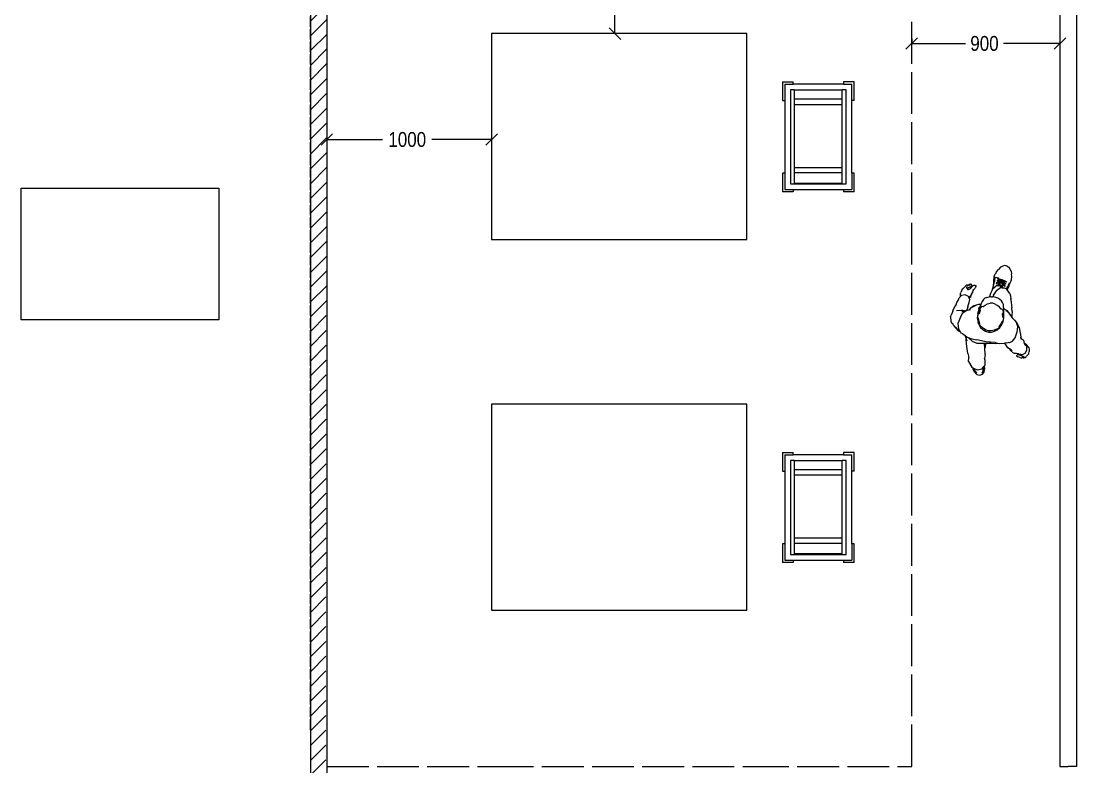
# Model space of a CAD drawing. Header units: millimetres. Extents: x -9564 to 100419, y -25359 to 24346.
# Drawn here: x 37286 to 43754, y -16585 to -12058 of the extents above; entities that cross this region are included whole.
import ezdxf

# ---------------------------------------------------------------- set-up
doc = ezdxf.new("R2010")
doc.units = ezdxf.units.MM
doc.header["$LTSCALE"] = 100
doc.linetypes.add('DASHED2', pattern=[0.762, 0.635, -0.127])
doc.linetypes.add('DASHEDX2', pattern=[3.048, 2.54, -0.508])
for name, color, linetype in [('Area proceso', 90, 'DASHEDX2'), ('Cotas secundarias', 81, 'Continuous'), ('Maquinas', 200, 'Continuous'), ('Mesas-estantes', 230, 'Continuous'), ('MUROS', 7, 'Continuous'), ('Personal', 20, 'Continuous'), ('Transporte semielaborado', 30, 'Continuous')]:
    doc.layers.add(name, color=color, linetype=linetype)
doc.styles.add('OpenSansCondensed-Light', font='OpenSansCondensed-Light.ttf')
doc.dimstyles.new('Cotas Mateo', dxfattribs={"dimtxt": 90, "dimasz": 70, "dimexe": 0.375, "dimexo": 0.125, "dimgap": 0.1, "dimtad": 1, "dimzin": 12, "dimdsep": 46, "dimtxsty": 'OpenSansCondensed-Light', "dimblk": 'OBLIQUE', "dimcen": 2.5, "dimazin": 3, "dimtfac": 0.5, "dimtmove": 2, "dimatfit": 3, "dimarcsym": 0})

# ---------------------------------------------------------------- blocks, each defined once
blk = doc.blocks.new('Bakery Trolley pl')
at = {"layer": 'Transporte semielaborado'}
for p, q in [((0.1804, 0.6253), (0.2371, 0.6253)), ((0.1804, 0.6253), (0.1804, 0.526)), ((0.2371, 0.6127), (0.2371, 0.6253)), ((0.5048, 0.6127), (0.5048, 0.6253)), ((0.5048, 0.6253), (0.5615, 0.6253)), ((0.5615, 0.526), (0.5615, 0.6253)), ((0.2371, 0.6127), (0.1929, 0.6127)), ((0.1929, 0.526), (0.1929, 0.6127)), ((0.2229, 0.5827), (0.2229, 0.0827)), ((0.2429, 0.5827), (0.2229, 0.5827)), ((0.5048, 0.6127), (0.2371, 0.6127)), ((0.2429, 0.5827), (0.2429, 0.5798)), ((0.4989, 0.5827), (0.2429, 0.5827)), ((0.2429, 0.5798), (0.4989, 0.5798)), ((0.2429, 0.5798), (0.2429, 0.5245)), ((0.5189, 0.5827), (0.4989, 0.5827)), ((0.4989, 0.5798), (0.4989, 0.5827)), ((0.4989, 0.5245), (0.4989, 0.5798)), ((0.5489, 0.6127), (0.5048, 0.6127)), ((0.5189, 0.0827), (0.5189, 0.5827)), ((0.5489, 0.526), (0.5489, 0.6127)), ((0.1804, 0.526), (0.1929, 0.526)), ((0.1929, 0.526), (0.1929, 0.1394)), ((0.2429, 0.5245), (0.4989, 0.5245)), ((0.2429, 0.5245), (0.2429, 0.4967)), ((0.4989, 0.4967), (0.4989, 0.5245)), ((0.5489, 0.526), (0.5615, 0.526)), ((0.5489, 0.1394), (0.5489, 0.526)), ((0.2429, 0.4967), (0.4989, 0.4967)), ((0.2429, 0.4967), (0.2429, 0.1615)), ((0.4989, 0.1615), (0.4989, 0.4967)), ((0.1804, 0.1394), (0.1929, 0.1394)), ((0.1804, 0.1394), (0.1804, 0.0402)), ((0.1929, 0.1394), (0.1929, 0.0527)), ((0.2429, 0.1615), (0.4989, 0.1615)), ((0.2429, 0.1615), (0.2429, 0.1325)), ((0.2429, 0.1325), (0.4989, 0.1325)), ((0.2429, 0.1325), (0.2429, 0.0827)), ((0.4989, 0.1325), (0.4989, 0.1615)), ((0.4989, 0.0827), (0.4989, 0.1325)), ((0.5615, 0.1394), (0.5489, 0.1394)), ((0.5489, 0.0527), (0.5489, 0.1394)), ((0.5615, 0.0402), (0.5615, 0.1394)), ((0.2229, 0.0827), (0.2429, 0.0827)), ((0.4989, 0.0827), (0.2429, 0.0827)), ((0.4989, 0.0827), (0.5189, 0.0827)), ((0.1804, 0.0402), (0.2371, 0.0402)), ((0.2371, 0.0527), (0.1929, 0.0527)), ((0.2371, 0.0402), (0.2371, 0.0527)), ((0.2371, 0.0527), (0.5048, 0.0527)), ((0.5048, 0.0527), (0.5048, 0.0402)), ((0.5489, 0.0527), (0.5048, 0.0527)), ((0.5615, 0.0402), (0.5048, 0.0402))]:
    blk.add_line(p, q, dxfattribs=at)
blk = doc.blocks.new('_OBLIQUE')
at = {"color": 0, "linetype": 'ByBlock'}
blk.add_line((-0.5, -0.5), (0.5, 0.5), dxfattribs=at)
blk = doc.blocks.new('*D36')
at = {"layer": 'Cotas secundarias', "color": 0, "lineweight": -2, "transparency": 16777216}
for p, q in [((39141.3, -12758.2), (39141.3, -12776.6)), ((39141.3, -12776.2), (39479, -12776.2)), ((40141.3, -12776.2), (39779.2, -12776.2)), ((40141.3, -12758.2), (40141.3, -12776.6))]:
    blk.add_line(p, q, dxfattribs=at)
at = {"layer": 'Defpoints', "color": 0, "transparency": 16777216}
for p in [(39141.3, -12758), (39141.3, -12776.2), (40141.3, -12758)]:
    blk.add_point(p, dxfattribs=at)
at = {"layer": 'Cotas secundarias', "color": 0, "lineweight": -2, "transparency": 16777216, "xscale": 70, "yscale": 70, "zscale": 70, "rotation": 180}
blk.add_blockref('_OBLIQUE', (39141.3, -12776.2), dxfattribs=at)
at = {"layer": 'Cotas secundarias', "color": 0, "lineweight": -2, "transparency": 16777216, "xscale": 70, "yscale": 70, "zscale": 70}
blk.add_blockref('_OBLIQUE', (40141.3, -12776.2), dxfattribs=at)
at = {"layer": 'Cotas secundarias', "color": 0, "transparency": 16777216, "insert": (39629.1, -12776.2), "char_height": 90, "attachment_point": 5, "style": 'OpenSansCondensed-Light'}
blk.add_mtext('1000', dxfattribs=at)
blk = doc.blocks.new('*D39')
at = {"layer": 'Cotas secundarias', "color": 0, "lineweight": -2, "transparency": 16777216}
for p, q in [((40916.2, -11133), (40889.6, -11133)), ((40890, -11133), (40890, -11530.1)), ((40890, -12133), (40890, -11830.3)), ((40916.2, -12133), (40889.6, -12133))]:
    blk.add_line(p, q, dxfattribs=at)
at = {"layer": 'Defpoints', "color": 0, "transparency": 16777216}
for p in [(40890, -11133), (40916.3, -11133), (40916.3, -12133)]:
    blk.add_point(p, dxfattribs=at)
at = {"layer": 'Cotas secundarias', "color": 0, "lineweight": -2, "transparency": 16777216, "xscale": 70, "yscale": 70, "zscale": 70}
for p, rotation in [((40890, -11133), 90), ((40890, -12133), 270)]:
    blk.add_blockref('_OBLIQUE', p, dxfattribs=dict(at, rotation=rotation))
at = {"layer": 'Cotas secundarias', "color": 0, "transparency": 16777216, "insert": (40890, -11680.2), "char_height": 90, "attachment_point": 5, "rotation": 90, "style": 'OpenSansCondensed-Light'}
blk.add_mtext('1000', dxfattribs=at)
blk = doc.blocks.new('*D40')
at = {"layer": 'Cotas secundarias', "color": 0, "lineweight": -2, "transparency": 16777216}
for p, q in [((42691.3, -12162.3), (42691.3, -12193.2)), ((42691.3, -12192.9), (43017.2, -12192.9)), ((43591.3, -12192.9), (43248.8, -12192.9)), ((43591.3, -12162.3), (43591.3, -12193.2))]:
    blk.add_line(p, q, dxfattribs=at)
at = {"layer": 'Defpoints', "color": 0, "transparency": 16777216}
for p in [(42691.3, -12162.2), (43591.3, -12162.2), (43591.3, -12192.9)]:
    blk.add_point(p, dxfattribs=at)
at = {"layer": 'Cotas secundarias', "color": 0, "lineweight": -2, "transparency": 16777216, "xscale": 70, "yscale": 70, "zscale": 70, "rotation": 180}
blk.add_blockref('_OBLIQUE', (42691.3, -12192.9), dxfattribs=at)
at = {"layer": 'Cotas secundarias', "color": 0, "lineweight": -2, "transparency": 16777216, "xscale": 70, "yscale": 70, "zscale": 70}
blk.add_blockref('_OBLIQUE', (43591.3, -12192.9), dxfattribs=at)
at = {"layer": 'Cotas secundarias', "color": 0, "transparency": 16777216, "insert": (43133, -12192.9), "char_height": 90, "attachment_point": 5, "style": 'OpenSansCondensed-Light'}
blk.add_mtext('900', dxfattribs=at)

msp = doc.modelspace()

# ---------------------------------------------------------------- hatches: boundary and pattern name
at = {"layer": 'Maquinas', "linetype": 'DASHED2', "true_color": 0xffffff}
h = msp.add_hatch(dxfattribs=at)
h.set_pattern_fill('ANSI31', scale=20)
h.paths.add_polyline_path([(39141.278, -17532.536), (39134.174, -17532.536), (39134.174, -16952.536), (39141.278, -11133.035), (42691.278, -11133.035), (42691.278, -11083.035), (42691.278, -11033.035), (39041.278, -11033.035), (39041.278, -20626.833), (39036.726, -22006.953), (43953.695, -22006.953), (43953.695, -21906.953), (39141.278, -21906.953)])

# ---------------------------------------------------------------- linework, layer by layer
for p, q in [((43691.278, -8333.035), (43691.278, -16583.035)), ((43591.278, -10534.09), (43591.278, -16104.857)), ((39041.278, -11033.035), (39041.278, -20626.833)), ((39141.278, -11133.035), (39141.278, -21906.953)), ((43591.278, -16104.857), (43591.278, -16583.035)), ((43591.278, -16583.035), (43641.278, -16583.035)), ((43691.278, -16583.035), (43641.278, -16583.035))]:
    msp.add_line(p, q)
msp.add_lwpolyline([(39041.278, -11483.014), (39041.278, -15138.881)])
at = {"layer": 'Area proceso', "color": 3}
for p, q in [((42691.278, -16583.035), (42691.278, -11133.035)), ((39141.278, -16583.035), (40141.278, -16583.035)), ((40141.278, -16583.035), (41691.278, -16583.035)), ((41691.278, -16583.035), (42691.278, -16583.035))]:
    msp.add_line(p, q, dxfattribs=at)
at = {"layer": 'Maquinas'}
for p, q in [((41691.278, -12133.035), (40141.278, -12133.035)), ((40141.278, -12133.035), (40141.278, -13383.035)), ((41691.278, -13383.035), (41691.278, -12133.035)), ((40141.278, -13383.035), (41691.278, -13383.035)), ((41691.278, -14383.035), (40141.278, -14383.035)), ((40141.278, -14383.035), (40141.278, -15633.035)), ((41691.278, -15633.035), (41691.278, -14383.035)), ((40141.278, -15633.035), (41691.278, -15633.035))]:
    msp.add_line(p, q, dxfattribs=at)
at = {"layer": 'Mesas-estantes'}
for p, q in [((37286.443, -13870.513), (37286.443, -13070.513)), ((37286.443, -13070.513), (38486.443, -13070.513)), ((38486.443, -13070.513), (38486.443, -13870.513)), ((38486.443, -13870.513), (37286.443, -13870.513))]:
    msp.add_line(p, q, dxfattribs=at)
at = {"layer": 'MUROS', "linetype": 'DASHED2'}
msp.add_line((39041.278, -16359.976), (39041.278, -11133.035), dxfattribs=at)
at = {"layer": 'Personal'}
for p, q in [((43206.926, -13578.611), (43197.217, -13592.879)), ((43206.926, -13578.611), (43217.847, -13564.791)), ((43229.714, -13551.057), (43217.847, -13564.791)), ((43244.066, -13544.503), (43229.714, -13551.057)), ((43254.999, -13541.74), (43244.066, -13544.503)), ((43264.106, -13542.77), (43254.999, -13541.74)), ((43272.524, -13546.68), (43264.106, -13542.77)), ((43285.283, -13557.512), (43272.524, -13546.68)), ((43294.834, -13575.841), (43285.283, -13557.512)), ((43294.834, -13575.841), (43297.769, -13592.217)), ((43186.918, -13657.625), (43189.705, -13645.267)), ((43189.705, -13645.267), (43190.424, -13635.05)), ((43189.705, -13645.267), (43190.756, -13640.609)), ((43190.097, -13649.278), (43195.872, -13634.359)), ((43190.424, -13635.05), (43190.907, -13610.529)), ((43191.487, -13635.051), (43190.756, -13640.609)), ((43190.756, -13640.609), (43191.931, -13635.398)), ((43190.907, -13610.529), (43195.956, -13595.358)), ((43195.872, -13634.359), (43198.727, -13614.841)), ((43195.956, -13595.358), (43197.217, -13592.879)), ((43198.727, -13614.841), (43203.609, -13611.539)), ((43203.609, -13611.539), (43214.15, -13615.37)), ((43207.887, -13644.539), (43204.71, -13646.534)), ((43216.673, -13643.306), (43207.887, -13644.539)), ((43211.572, -13632.822), (43208.788, -13633.167)), ((43210.364, -13620.582), (43210.277, -13620.806)), ((43212.637, -13621.326), (43210.364, -13620.582)), ((43217.702, -13632.976), (43211.572, -13632.822)), ((43219.354, -13623.043), (43212.637, -13621.326)), ((43213.02, -13635.382), (43212.868, -13635.4)), ((43215.457, -13635.424), (43213.02, -13635.382)), ((43220.482, -13619.016), (43214.15, -13615.37)), ((43217.399, -13635.438), (43216.673, -13643.306)), ((43221.129, -13642.68), (43216.673, -13643.306)), ((43224.74, -13635.586), (43217.575, -13635.461)), ((43218.841, -13625.788), (43217.702, -13632.976)), ((43224.143, -13633.138), (43217.702, -13632.976)), ((43220.482, -13619.016), (43219.354, -13623.043)), ((43223.484, -13624.099), (43219.354, -13623.043)), ((43223.261, -13627.173), (43219.586, -13626.151)), ((43226.312, -13639.81), (43220.745, -13637.752)), ((43221.129, -13642.68), (43225.997, -13642.697)), ((43222.817, -13629.334), (43221.206, -13628.608)), ((43232.608, -13633.191), (43222.817, -13629.334)), ((43240.426, -13631.499), (43223.261, -13627.173)), ((43241.078, -13628.688), (43223.484, -13624.099)), ((43228.721, -13633.575), (43224.143, -13633.138)), ((43236.037, -13636.503), (43224.74, -13635.586)), ((43225.997, -13642.697), (43225.242, -13642.386)), ((43225.997, -13642.697), (43226.038, -13642.72)), ((43226.038, -13642.72), (43232.049, -13642.768)), ((43232.049, -13642.768), (43226.312, -13639.81)), ((43235.189, -13634.193), (43228.721, -13633.575)), ((43232.049, -13642.768), (43233.431, -13642.779)), ((43235.189, -13634.193), (43232.608, -13633.191)), ((43245.37, -13646.303), (43233.431, -13642.779)), ((43236.735, -13634.341), (43235.189, -13634.193)), ((43236.849, -13636.569), (43236.037, -13636.503)), ((43236.735, -13634.341), (43249.283, -13637.109)), ((43239.85, -13637.254), (43236.849, -13636.569)), ((43256.972, -13638.302), (43240.426, -13631.499)), ((43258.412, -13635.907), (43241.078, -13628.688)), ((43242.086, -13639.12), (43242.155, -13639.147)), ((43251.393, -13645.657), (43242.155, -13639.147)), ((43244.757, -13638.374), (43244.079, -13637.925)), ((43248.213, -13639.163), (43244.757, -13638.374)), ((43253.217, -13643.978), (43244.757, -13638.374)), ((43248.213, -13639.163), (43251.117, -13640.102)), ((43249.283, -13637.109), (43257.229, -13639.291)), ((43262.404, -13651.567), (43253.217, -13643.978)), ((43261.948, -13641.082), (43256.972, -13638.302)), ((43267.7, -13641.026), (43258.412, -13635.907)), ((43269.054, -13641.968), (43267.7, -13641.026)), ((43285.1, -13645.448), (43275.324, -13664.739)), ((43289.661, -13646.872), (43294.766, -13633.214)), ((43294.766, -13633.214), (43297.052, -13627.415)), ((43294.766, -13633.214), (43295.829, -13630.37)), ((43297.052, -13627.415), (43298.82, -13608.435)), ((43298.82, -13608.435), (43297.769, -13592.217)), ((42988.129, -13710.283), (42988.242, -13710.013)), ((42988.208, -13710.192), (42988.242, -13710.013)), ((42988.242, -13710.013), (42989.286, -13704.559)), ((42994.666, -13690.902), (42989.286, -13704.559)), ((42994.666, -13690.902), (43001.331, -13683.039)), ((43001.331, -13683.039), (43010.822, -13673.022)), ((43013.292, -13671.178), (43010.822, -13673.022)), ((43018.301, -13665.819), (43013.292, -13671.178)), ((43020.716, -13663.314), (43018.301, -13665.819)), ((43020.716, -13663.314), (43024.909, -13660.554)), ((43029.58, -13660.492), (43024.909, -13660.554)), ((43027.317, -13671.021), (43026.157, -13672.496)), ((43026.641, -13679.051), (43026.157, -13672.496)), ((43031.545, -13685.521), (43026.641, -13679.051)), ((43027.026, -13683.911), (43031.545, -13685.521)), ((43027.317, -13671.021), (43030.405, -13665.59)), ((43029.58, -13660.492), (43033.539, -13659.687)), ((43032.018, -13663.006), (43030.405, -13665.59)), ((43031.374, -13682.34), (43030.652, -13677.596)), ((43031.374, -13682.34), (43034.189, -13677.48)), ((43031.768, -13684.931), (43031.374, -13682.34)), ((43031.545, -13685.521), (43032.552, -13685.879)), ((43032.552, -13685.879), (43031.768, -13684.931)), ((43034.757, -13662.221), (43032.018, -13663.006)), ((43032.552, -13685.879), (43034.007, -13686.398)), ((43037.446, -13657.753), (43033.539, -13659.687)), ((43035.503, -13685.117), (43034.007, -13686.398)), ((43034.007, -13686.398), (43036.112, -13687.148)), ((43034.339, -13677.114), (43034.189, -13677.48)), ((43034.963, -13675.594), (43034.339, -13677.114)), ((43037.303, -13675.999), (43034.339, -13677.114)), ((43039.008, -13660.911), (43034.757, -13662.221)), ((43036.042, -13687.175), (43036.112, -13687.148)), ((43036.112, -13687.148), (43041.594, -13684.994)), ((43037.303, -13675.999), (43039.873, -13674.243)), ((43040.82, -13657.063), (43037.446, -13657.753)), ((43042.93, -13659.448), (43039.008, -13660.911)), ((43039.873, -13674.243), (43042.096, -13672.723)), ((43040.845, -13674.113), (43039.873, -13674.243)), ((43043.895, -13656.461), (43040.82, -13657.063)), ((43045.629, -13673.032), (43040.845, -13674.113)), ((43045.701, -13682.696), (43041.594, -13684.994)), ((43042.555, -13672.241), (43042.096, -13672.723)), ((43044.688, -13669.997), (43042.555, -13672.241)), ((43044.346, -13671.858), (43042.555, -13672.241)), ((43045.313, -13658.73), (43042.93, -13659.448)), ((43046.728, -13655.607), (43043.895, -13656.461)), ((43047.361, -13670.713), (43044.346, -13671.858)), ((43048.042, -13658.436), (43045.313, -13658.73)), ((43048.682, -13672.359), (43045.629, -13673.032)), ((43050.643, -13678.589), (43045.701, -13682.696)), ((43047.473, -13655.016), (43046.728, -13655.607)), ((43047.684, -13655.319), (43046.728, -13655.607)), ((43049.455, -13669.917), (43047.361, -13670.713)), ((43047.514, -13670.739), (43047.361, -13670.713)), ((43047.473, -13655.016), (43049.965, -13654.631)), ((43047.514, -13670.739), (43050.172, -13672.62)), ((43051.975, -13657.425), (43048.042, -13658.436)), ((43050.172, -13672.62), (43048.682, -13672.359)), ((43053.425, -13667.373), (43049.455, -13669.917)), ((43051.827, -13654.83), (43049.965, -13654.631)), ((43050.172, -13672.62), (43051.816, -13675.629)), ((43050.643, -13678.589), (43051.35, -13677.522)), ((43051.35, -13677.522), (43053.528, -13674.233)), ((43051.816, -13675.629), (43051.35, -13677.522)), ((43054.532, -13656.937), (43051.827, -13654.83)), ((43054.532, -13656.937), (43051.975, -13657.425)), ((43053.425, -13667.373), (43055.376, -13665.626)), ((43053.528, -13674.233), (43054.916, -13672.001)), ((43055.27, -13657.804), (43054.532, -13656.937)), ((43056.454, -13669.981), (43054.916, -13672.001)), ((43055.27, -13657.804), (43056.563, -13660.834)), ((43055.376, -13665.626), (43055.801, -13663.454)), ((43056.563, -13660.834), (43055.801, -13663.454)), ((43055.801, -13663.454), (43056.217, -13661.33)), ((43059.357, -13666.729), (43056.454, -13669.981)), ((43057.794, -13710.204), (43058.538, -13707.296)), ((43058.538, -13707.296), (43059.905, -13701.961)), ((43059.4, -13706.805), (43058.538, -13707.296)), ((43059.357, -13666.729), (43062.792, -13663.992)), ((43060.955, -13704.157), (43059.4, -13706.805)), ((43059.905, -13701.961), (43060.776, -13700.351)), ((43059.905, -13701.961), (43059.955, -13701.771)), ((43060.772, -13700.312), (43060.873, -13700.173)), ((43060.772, -13700.312), (43060.776, -13700.351)), ((43060.776, -13700.351), (43060.854, -13701.047)), ((43060.867, -13700.142), (43061.542, -13698.937)), ((43060.867, -13700.142), (43060.873, -13700.173)), ((43060.873, -13700.173), (43061.036, -13701.046)), ((43061.036, -13701.046), (43060.955, -13704.157)), ((43061.542, -13698.937), (43063.525, -13694.56)), ((43062.792, -13663.992), (43067.035, -13661.578)), ((43064.086, -13691.558), (43063.525, -13694.56)), ((43064.086, -13691.558), (43065.365, -13689.493)), ((43064.256, -13690.653), (43064.086, -13691.558)), ((43065.365, -13689.493), (43069.031, -13685.939)), ((43067.035, -13661.578), (43070.82, -13660.196)), ((43069.031, -13685.939), (43070.76, -13684.312)), ((43075.106, -13680.286), (43070.76, -13684.312)), ((43070.82, -13660.196), (43075.039, -13659.876)), ((43075.039, -13659.876), (43079.701, -13662.705)), ((43075.106, -13680.286), (43077.067, -13676.935)), ((43078.28, -13674.571), (43077.067, -13676.935)), ((43079.806, -13671.494), (43078.28, -13674.571)), ((43080.04, -13665.05), (43079.55, -13663.003)), ((43079.701, -13662.705), (43080.04, -13665.05)), ((43080.713, -13667.861), (43079.806, -13671.494)), ((43080.713, -13667.861), (43080.04, -13665.05)), ((43177.589, -13694.286), (43169.093, -13711.017)), ((43186.918, -13657.625), (43177.589, -13694.286)), ((43182.376, -13684.86), (43177.589, -13694.286)), ((43204.251, -13667.222), (43182.376, -13684.86)), ((43186.874, -13722.916), (43197.719, -13706.261)), ((43190.097, -13649.278), (43186.918, -13657.625)), ((43187.829, -13721.837), (43205.701, -13694.004)), ((43197.622, -13706.343), (43197.719, -13706.261)), ((43197.719, -13706.261), (43205.701, -13694.004)), ((43201.624, -13664.727), (43201.616, -13667.858)), ((43201.616, -13667.858), (43202.097, -13667.978)), ((43201.923, -13663.901), (43201.624, -13664.727)), ((43201.931, -13664.823), (43201.853, -13664.799)), ((43205.289, -13661.757), (43201.923, -13663.901)), ((43204.418, -13667.125), (43204.251, -13667.222)), ((43205.987, -13665.863), (43204.418, -13667.125)), ((43204.71, -13646.534), (43204.705, -13647.284)), ((43204.705, -13647.284), (43204.729, -13649.822)), ((43204.752, -13647.292), (43204.705, -13647.284)), ((43204.729, -13649.822), (43205.889, -13649.987)), ((43213.249, -13660.253), (43205.289, -13661.757)), ((43206.642, -13692.546), (43205.701, -13694.004)), ((43207.189, -13649.125), (43206.635, -13649.452)), ((43206.642, -13692.546), (43230.994, -13674.866)), ((43209.487, -13647.749), (43207.189, -13649.125)), ((43216.353, -13646.775), (43209.487, -13647.749)), ((43211.272, -13665.015), (43211.017, -13665.059)), ((43211.305, -13665.022), (43211.272, -13665.015)), ((43212.02, -13664.887), (43211.305, -13665.022)), ((43212.02, -13664.887), (43211.95, -13665.151)), ((43218.208, -13663.83), (43212.02, -13664.887)), ((43227.593, -13666.854), (43212.71, -13665.172)), ((43216.103, -13649.488), (43213.249, -13660.253)), ((43217.814, -13659.39), (43213.249, -13660.253)), ((43216.353, -13646.775), (43216.103, -13649.488)), ((43221.652, -13646.024), (43216.353, -13646.775)), ((43226.029, -13655.47), (43217.584, -13650.979)), ((43224.78, -13658.84), (43217.814, -13659.39)), ((43228.872, -13662.996), (43218.208, -13663.83)), ((43219.244, -13655.534), (43224.549, -13658.606)), ((43221.652, -13646.024), (43232.19, -13646.097)), ((43224.78, -13658.84), (43224.549, -13658.606)), ((43229.094, -13658.5), (43224.78, -13658.84)), ((43229.094, -13658.5), (43226.029, -13655.47)), ((43239.855, -13676.208), (43227.593, -13666.854)), ((43230.066, -13662.902), (43228.872, -13662.996)), ((43233.859, -13668.06), (43228.872, -13662.996)), ((43230.475, -13658.391), (43229.094, -13658.5)), ((43233.563, -13663.564), (43230.066, -13662.902)), ((43230.475, -13658.391), (43243.419, -13661)), ((43230.994, -13674.866), (43239.855, -13676.208)), ((43232.19, -13646.097), (43235.884, -13648.125)), ((43232.19, -13646.097), (43233.212, -13646.104)), ((43233.811, -13646.281), (43233.212, -13646.104)), ((43239.72, -13674.301), (43233.859, -13668.06)), ((43240.003, -13674.299), (43233.859, -13668.06)), ((43234.373, -13663.717), (43234.192, -13663.538)), ((43241.758, -13665.114), (43234.373, -13663.717)), ((43241.761, -13671.019), (43234.373, -13663.717)), ((43246.543, -13658.154), (43235.884, -13648.125)), ((43240.215, -13648.17), (43238.734, -13646.849)), ((43241.395, -13676.441), (43239.72, -13674.301)), ((43239.855, -13676.208), (43241.395, -13676.441)), ((43244.262, -13649.364), (43240.215, -13648.17)), ((43248.401, -13655.465), (43240.215, -13648.17)), ((43241.395, -13676.441), (43246.856, -13677.267)), ((43243.501, -13665.58), (43241.758, -13665.114)), ((43246.856, -13677.267), (43241.761, -13671.019)), ((43251.579, -13663.557), (43243.419, -13661)), ((43247.745, -13650.919), (43244.262, -13649.364)), ((43257.042, -13651.843), (43245.37, -13646.303)), ((43251.579, -13663.557), (43246.543, -13658.154)), ((43246.856, -13677.267), (43257.961, -13678.949)), ((43258.097, -13665.338), (43248.401, -13655.465)), ((43253.035, -13653.282), (43249.919, -13651.89)), ((43260.149, -13653.113), (43251.393, -13645.657)), ((43255.299, -13667.55), (43251.579, -13663.557)), ((43255.299, -13667.55), (43255.851, -13669.024)), ((43257.042, -13651.843), (43257.74, -13652.166)), ((43257.961, -13678.949), (43265.226, -13681.586)), ((43259.009, -13667.602), (43258.097, -13665.338)), ((43260.149, -13653.113), (43260.461, -13653.526)), ((43263.671, -13653.013), (43262.404, -13651.567)), ((43266.942, -13683.985), (43265.226, -13681.586)), ((43266.942, -13683.985), (43275.324, -13664.739)), ((43267.166, -13684.298), (43266.942, -13683.985)), ((43267.166, -13684.298), (43275.928, -13666.402)), ((43269.879, -13688.092), (43267.166, -13684.298)), ((43269.997, -13687.867), (43269.879, -13688.092)), ((43270.004, -13688.266), (43269.879, -13688.092)), ((43272.379, -13683.946), (43270.004, -13688.266)), ((43286.308, -13711.064), (43270.004, -13688.266)), ((43279.901, -13667.431), (43272.379, -13683.946)), ((43279.901, -13667.431), (43289.661, -13646.872)), ((42960.266, -13779.304), (42965.83, -13766.28)), ((42965.83, -13766.28), (42969.884, -13758.837)), ((42969.884, -13758.837), (42975.626, -13749.205)), ((42975.626, -13749.205), (42978.559, -13738.131)), ((42986.931, -13729.805), (42978.559, -13738.131)), ((42986.909, -13723.637), (42987.438, -13714.213)), ((42987.039, -13728.351), (42986.909, -13723.637)), ((42994.066, -13722.71), (42986.931, -13729.805)), ((42986.931, -13729.805), (42987.039, -13728.351)), ((42987.039, -13728.351), (42987.103, -13727.486)), ((42987.438, -13714.213), (42988.208, -13710.192)), ((42987.438, -13714.213), (42988.129, -13710.283)), ((42988.129, -13710.283), (42988.208, -13710.192)), ((43016.554, -13719.711), (42994.066, -13722.71)), ((43036.706, -13729.718), (43016.554, -13719.711)), ((43035.455, -13777.162), (43040.531, -13765.969)), ((43038.12, -13733.244), (43036.706, -13729.718)), ((43038.12, -13733.244), (43042.609, -13730.282)), ((43038.829, -13735.014), (43038.12, -13733.244)), ((43038.829, -13735.014), (43042.609, -13730.282)), ((43039.077, -13735.632), (43038.829, -13735.014)), ((43039.376, -13735.687), (43039.077, -13735.632)), ((43044.208, -13748.43), (43039.077, -13735.632)), ((43039.376, -13735.687), (43045.006, -13735.48)), ((43040.531, -13765.969), (43044.208, -13748.43)), ((43042.609, -13730.282), (43047.545, -13725.38)), ((43049.521, -13733.878), (43045.006, -13735.48)), ((43047.545, -13725.38), (43047.793, -13725.134)), ((43050.159, -13726.577), (43047.545, -13725.38)), ((43047.793, -13725.134), (43051.312, -13721.639)), ((43049.257, -13725.799), (43047.793, -13725.134)), ((43049.257, -13725.799), (43050.159, -13726.577)), ((43049.521, -13733.878), (43051.157, -13729.865)), ((43051.157, -13729.865), (43050.159, -13726.577)), ((43051.312, -13721.639), (43057.794, -13710.204)), ((43113.062, -13771.74), (43108.517, -13783.606)), ((43112.795, -13772.154), (43110.808, -13777.381)), ((43118.402, -13759.259), (43112.795, -13772.154)), ((43118.62, -13758.877), (43113.062, -13771.74)), ((43118.402, -13759.259), (43118.62, -13758.877)), ((43126.483, -13748.057), (43118.62, -13758.877)), ((43126.229, -13748.265), (43118.62, -13758.877)), ((43126.483, -13748.057), (43126.229, -13748.265)), ((43135.856, -13740.364), (43126.483, -13748.057)), ((43147.114, -13735.026), (43135.856, -13740.364)), ((43136.318, -13781.502), (43150.718, -13774.183)), ((43147.114, -13735.026), (43161.062, -13731.684)), ((43150.718, -13774.183), (43167.048, -13770.175)), ((43164.816, -13731.601), (43161.062, -13731.684)), ((43165.666, -13723.485), (43164.816, -13731.601)), ((43174.184, -13731.384), (43164.816, -13731.601)), ((43169.093, -13711.017), (43165.666, -13723.485)), ((43183.109, -13770.501), (43167.048, -13770.175)), ((43174.247, -13731.391), (43174.184, -13731.384)), ((43174.247, -13731.391), (43182.497, -13731.826)), ((43182.497, -13731.826), (43182.594, -13731.221)), ((43188.548, -13732.145), (43182.497, -13731.826)), ((43186.874, -13722.916), (43182.862, -13731.022)), ((43198.569, -13774.871), (43183.109, -13770.501)), ((43201.562, -13735.308), (43188.548, -13732.145)), ((43215.009, -13739.702), (43201.562, -13735.308)), ((43226.696, -13746.476), (43215.009, -13739.702)), ((43236.584, -13755.355), (43226.696, -13746.476)), ((43243.218, -13765.19), (43236.584, -13755.355)), ((43247.699, -13778.083), (43243.218, -13765.19)), ((43286.308, -13711.064), (43291.124, -13724.293)), ((43291.067, -13741.393), (43294.437, -13765.041)), ((43291.124, -13724.293), (43294.437, -13765.041)), ((43294.437, -13765.041), (43299.223, -13798.622)), ((42940.184, -13817.721), (42930.208, -13842.4)), ((42940.184, -13817.721), (42945.002, -13805.521)), ((42945.002, -13805.521), (42952.995, -13792.734)), ((42952.995, -13792.734), (42960.266, -13779.304)), ((42964.124, -13815.236), (42993.271, -13811.229)), ((42986.521, -13855.726), (43002.332, -13829.303)), ((42993.271, -13811.229), (42998.17, -13811.287)), ((43007.251, -13820.025), (42996.229, -13822.557)), ((43007.251, -13820.025), (42997.498, -13823.08)), ((42998.17, -13811.287), (43006.368, -13815.503)), ((43006.368, -13815.503), (43001.32, -13814.227)), ((43002.332, -13829.303), (43022.747, -13815.172)), ((43012.253, -13816.991), (43006.368, -13815.503)), ((43014.742, -13817.679), (43007.251, -13820.025)), ((43014.742, -13817.679), (43012.253, -13816.991)), ((43022.747, -13815.172), (43014.742, -13817.679)), ((43022.747, -13815.172), (43024.378, -13814.698)), ((43024.378, -13814.698), (43025.034, -13810.988)), ((43024.378, -13814.698), (43024.509, -13814.66)), ((43027.487, -13805.209), (43024.509, -13814.66)), ((43024.509, -13814.66), (43037.113, -13810.998)), ((43032.468, -13792.385), (43027.487, -13805.209)), ((43032.468, -13792.385), (43035.455, -13777.162)), ((43037.113, -13810.998), (43040.444, -13809.97)), ((43046.72, -13802.203), (43040.444, -13809.97)), ((43040.444, -13809.97), (43043.313, -13809.084)), ((43043.313, -13809.084), (43048.362, -13805.384)), ((43043.313, -13809.084), (43047.598, -13807.761)), ((43069.078, -13785.233), (43046.72, -13802.203)), ((43060.055, -13793.465), (43046.72, -13802.203)), ((43080.248, -13783.608), (43060.055, -13793.465)), ((43097.074, -13777.36), (43069.078, -13785.233)), ((43091.793, -13835.108), (43089.488, -13858.005)), ((43091.847, -13834.976), (43089.523, -13858.051)), ((43091.847, -13834.976), (43091.793, -13835.108)), ((43091.847, -13834.976), (43100.733, -13806.046)), ((43099.799, -13808.957), (43091.847, -13834.976)), ((43092.795, -13857.048), (43095.311, -13836.459)), ((43095.311, -13836.459), (43095.636, -13835.569)), ((43100.343, -13834.189), (43095.636, -13835.569)), ((43103.199, -13798.792), (43096.723, -13798.066)), ((43096.723, -13798.066), (43099.799, -13808.957)), ((43110.808, -13777.381), (43097.074, -13777.36)), ((43100.589, -13806.371), (43099.799, -13808.957)), ((43107.776, -13814.283), (43100.343, -13834.189)), ((43100.733, -13806.046), (43100.589, -13806.371)), ((43100.733, -13806.046), (43108.517, -13783.606)), ((43103.199, -13798.792), (43100.733, -13806.046)), ((43108.315, -13783.939), (43103.199, -13798.792)), ((43104.2, -13805.475), (43116.387, -13788.795)), ((43104.574, -13807.317), (43104.2, -13805.475)), ((43104.574, -13807.317), (43107.776, -13814.283)), ((43110.808, -13777.381), (43108.315, -13783.939)), ((43116.387, -13788.795), (43117.774, -13787.205)), ((43117.774, -13787.205), (43124.307, -13790.181)), ((43124.307, -13790.181), (43136.318, -13781.502)), ((43198.569, -13774.871), (43213.032, -13783.454)), ((43224.664, -13794.653), (43213.032, -13783.454)), ((43233.614, -13806.447), (43224.664, -13794.653)), ((43240.575, -13805.49), (43233.614, -13806.447)), ((43240.575, -13805.49), (43241.728, -13807.461)), ((43241.728, -13807.461), (43248.556, -13826.956)), ((43242.414, -13834.316), (43242.282, -13832.169)), ((43247.278, -13828.552), (43242.414, -13834.316)), ((43243.715, -13855.519), (43242.414, -13834.316)), ((43247.278, -13828.552), (43247.264, -13828.504)), ((43248.556, -13826.956), (43247.278, -13828.552)), ((43249.469, -13793.066), (43247.699, -13778.083)), ((43249.469, -13793.066), (43249.51, -13793.498)), ((43249.898, -13799.42), (43249.51, -13793.498)), ((43250.165, -13803.365), (43249.898, -13799.42)), ((43271.958, -13816.968), (43250.165, -13803.365)), ((43250.255, -13804.705), (43250.165, -13803.365)), ((43251.251, -13828.46), (43250.255, -13804.705)), ((43251.403, -13858.715), (43251.251, -13828.46)), ((43282.685, -13830.606), (43263.264, -13814.163)), ((43290.994, -13839.707), (43271.958, -13816.968)), ((43290.994, -13839.707), (43282.685, -13830.606)), ((43292.882, -13843.831), (43282.685, -13830.606)), ((43300.464, -13821.262), (43299.223, -13798.622)), ((43300.464, -13821.262), (43299.937, -13845.328)), ((42926.357, -13853.625), (42930.208, -13842.4)), ((42926.357, -13853.625), (42928.39, -13879.574)), ((42928.39, -13879.574), (42933.193, -13889.923)), ((42940.745, -13896.268), (42933.193, -13889.923)), ((42933.193, -13889.923), (42935.776, -13892.046)), ((42940.657, -13896.124), (42935.776, -13892.046)), ((42939.117, -13893.597), (42940.657, -13896.124)), ((42940.657, -13896.124), (42940.745, -13896.268)), ((42940.745, -13896.268), (42943.458, -13900.72)), ((42943.458, -13900.72), (42948.157, -13908.011)), ((42986.521, -13855.726), (42971.409, -13894.022)), ((42971.409, -13894.022), (42975.967, -13925.09)), ((43089.488, -13858.005), (43089.523, -13858.051)), ((43089.523, -13858.051), (43091.77, -13877.722)), ((43089.523, -13858.051), (43091.706, -13877.615)), ((43091.706, -13877.615), (43091.77, -13877.722)), ((43091.77, -13877.722), (43094.626, -13886.519)), ((43093.221, -13858.088), (43092.795, -13857.048)), ((43096.932, -13860.106), (43093.221, -13858.088)), ((43094.628, -13886.542), (43094.626, -13886.519)), ((43094.939, -13890.748), (43094.628, -13886.542)), ((43094.628, -13886.542), (43097.042, -13893.915)), ((43097.042, -13893.915), (43094.939, -13890.748)), ((43099.378, -13875.955), (43096.932, -13860.106)), ((43097.063, -13893.946), (43097.042, -13893.915)), ((43097.063, -13893.946), (43098.344, -13897.893)), ((43098.344, -13897.893), (43098.373, -13897.942)), ((43098.402, -13898.029), (43098.373, -13897.942)), ((43098.402, -13898.029), (43101.443, -13903.053)), ((43104.287, -13892.612), (43099.378, -13875.955)), ((43104.287, -13892.612), (43101.186, -13896.794)), ((43102.177, -13898.443), (43101.186, -13896.794)), ((43101.443, -13903.053), (43109.49, -13916.452)), ((43101.443, -13903.053), (43109.635, -13916.587)), ((43102.177, -13898.443), (43111.906, -13914.432)), ((43232.477, -13895.771), (43222.933, -13910.283)), ((43226.747, -13917.116), (43239.016, -13899.628)), ((43239.437, -13881.313), (43232.477, -13895.771)), ((43239.016, -13899.628), (43246.901, -13881.469)), ((43243.401, -13880.434), (43239.437, -13881.313)), ((43244.317, -13879.599), (43243.401, -13880.434)), ((43243.715, -13855.519), (43247.651, -13858.192)), ((43247.926, -13859.165), (43244.317, -13879.599)), ((43246.901, -13881.469), (43251.403, -13858.715)), ((43247.651, -13858.192), (43247.926, -13859.165)), ((43292.882, -13843.831), (43290.994, -13839.707)), ((43298.983, -13851.743), (43292.882, -13843.831)), ((43297.948, -13855.469), (43303.311, -13860.657)), ((43299.937, -13845.328), (43298.983, -13851.743)), ((43300.862, -13854.18), (43298.983, -13851.743)), ((43300.862, -13854.18), (43303.311, -13860.657)), ((43303.311, -13860.657), (43316.257, -13873.182)), ((43316.257, -13873.182), (43328.301, -13887.821)), ((43335.267, -13910.597), (43328.301, -13887.821)), ((43328.301, -13887.821), (43344.414, -13918.121)), ((42975.589, -13937.937), (42948.157, -13908.011)), ((42959.121, -13913.228), (42961.302, -13917.493)), ((42981.992, -13940.787), (42961.302, -13917.493)), ((42981.992, -13940.787), (42975.589, -13937.937)), ((42987.515, -13944.028), (42975.967, -13925.09)), ((42984.486, -13943.594), (42981.992, -13940.787)), ((42987.515, -13944.028), (42984.486, -13943.594)), ((42992.083, -13951.518), (42987.515, -13944.028)), ((43001.806, -13955.327), (42992.083, -13951.518)), ((43001.806, -13955.327), (43015.958, -13966.315)), ((43018.258, -13973.441), (43015.958, -13966.315)), ((43015.958, -13966.315), (43028.751, -13976.247)), ((43109.49, -13916.452), (43109.635, -13916.587)), ((43109.635, -13916.587), (43122.843, -13929.913)), ((43109.635, -13916.587), (43122.638, -13929.773)), ((43111.906, -13914.432), (43116.398, -13913.419)), ((43112.622, -13913.978), (43112.738, -13914.068)), ((43112.947, -13913.977), (43112.827, -13913.889)), ((43112.827, -13913.889), (43112.926, -13913.986)), ((43128.066, -13924.351), (43116.398, -13913.419)), ((43122.843, -13929.913), (43122.638, -13929.773)), ((43122.843, -13929.913), (43130.123, -13934.242)), ((43142.962, -13933.009), (43128.066, -13924.351)), ((43130.123, -13934.242), (43139.486, -13939.832)), ((43139.667, -13939.917), (43139.486, -13939.832)), ((43139.667, -13939.917), (43150.546, -13942.998)), ((43158.284, -13937.275), (43142.962, -13933.009)), ((43150.605, -13943.777), (43150.546, -13942.998)), ((43150.546, -13942.998), (43151.581, -13943.291)), ((43151.641, -13944.054), (43150.605, -13943.777)), ((43151.581, -13943.291), (43151.641, -13944.054)), ((43151.581, -13943.291), (43152.679, -13943.602)), ((43151.641, -13944.054), (43152.679, -13943.602)), ((43152.679, -13943.602), (43157.005, -13944.827)), ((43157.005, -13944.827), (43161.059, -13944.907)), ((43174.191, -13937.661), (43158.284, -13937.275)), ((43161.059, -13944.907), (43161.874, -13945.575)), ((43161.059, -13944.907), (43162.136, -13944.928)), ((43161.874, -13945.575), (43162.136, -13944.928)), ((43162.925, -13945.604), (43161.874, -13945.575)), ((43162.136, -13944.928), (43163.189, -13944.949)), ((43163.189, -13944.949), (43162.925, -13945.604)), ((43163.189, -13944.949), (43175.037, -13945.181)), ((43190.946, -13933.708), (43174.191, -13937.661)), ((43175.037, -13945.181), (43194.064, -13940.52)), ((43205.296, -13926.656), (43190.946, -13933.708)), ((43194.064, -13940.52), (43210.59, -13931.601)), ((43205.296, -13926.656), (43209.093, -13928.905)), ((43223.529, -13916.51), (43209.093, -13928.905)), ((43210.59, -13931.601), (43226.747, -13917.116)), ((43224.507, -13915.151), (43222.933, -13910.283)), ((43224.507, -13915.151), (43223.529, -13916.51)), ((43320.239, -13981.169), (43331.69, -13943.409)), ((43331.69, -13943.409), (43335.267, -13910.597)), ((43346.915, -13927.125), (43344.414, -13918.121)), ((43351.772, -13954.159), (43346.915, -13927.125)), ((43351.772, -13954.159), (43352.438, -13961.984)), ((43352.438, -13961.984), (43353.252, -13975.283)), ((43018.258, -13973.441), (43020.176, -13979.297)), ((43020.176, -13979.297), (43021.419, -13987.8)), ((43020.176, -13979.297), (43022.244, -13985.612)), ((43023.945, -14017.312), (43021.419, -13987.8)), ((43022.244, -13985.612), (43026.547, -13998.865)), ((43027.886, -14046.84), (43023.945, -14017.312)), ((43028.751, -13976.247), (43034.039, -13978.252)), ((43034.039, -13978.252), (43034.432, -13978.783)), ((43034.039, -13978.252), (43056.549, -13986.789)), ((43034.432, -13978.783), (43057.584, -13999.786)), ((43056.549, -13986.789), (43085.904, -13993.182)), ((43057.584, -13999.786), (43085.829, -14011.766)), ((43085.829, -14011.766), (43116.359, -14013.306)), ((43114.351, -13999.463), (43085.904, -13993.182)), ((43141.705, -14004.64), (43114.351, -13999.463)), ((43116.359, -14013.306), (43133.22, -14012.71)), ((43133.22, -14012.71), (43138.321, -14012.529)), ((43134.9, -14042.355), (43133.22, -14012.71)), ((43139.132, -14023.709), (43134.9, -14042.355)), ((43138.321, -14012.529), (43144.946, -14012.295)), ((43138.321, -14012.529), (43139.132, -14023.709)), ((43163.603, -14006.605), (43141.705, -14004.64)), ((43144.946, -14012.295), (43172.682, -14013.038)), ((43171.923, -14008.191), (43163.603, -14006.605)), ((43168.967, -14007.086), (43163.603, -14006.605)), ((43197.495, -14009.517), (43168.967, -14007.086)), ((43172.682, -14013.038), (43202.751, -14014.65)), ((43197.495, -14009.517), (43212.592, -14011.946)), ((43202.751, -14014.65), (43212.592, -14011.946)), ((43212.592, -14011.946), (43225.9, -14014.087)), ((43225.9, -14014.087), (43254.938, -14013.487)), ((43256.085, -14013.16), (43254.938, -14013.487)), ((43267.09, -14010.018), (43256.085, -14013.16)), ((43275.603, -14040.653), (43256.085, -14013.16)), ((43267.09, -14010.018), (43276.322, -14009.553)), ((43285.573, -14010.608), (43276.322, -14009.553)), ((43287.63, -14009.487), (43285.573, -14010.608)), ((43287.63, -14009.487), (43303.621, -14000.442)), ((43303.621, -14000.442), (43320.239, -13981.169)), ((43353.322, -13975.663), (43353.252, -13975.283)), ((43353.423, -13975.934), (43353.322, -13975.663)), ((43355.736, -13988.805), (43353.322, -13975.663)), ((43356.15, -13982.337), (43353.423, -13975.934)), ((43360.68, -13988.006), (43356.15, -13982.337)), ((43368.465, -13994.286), (43360.68, -13988.006)), ((43373.132, -14000.54), (43368.465, -13994.286)), ((43374.886, -14008.573), (43373.132, -14000.54)), ((43375.396, -14012.37), (43374.886, -14008.573)), ((43377.511, -14014.507), (43375.396, -14012.37)), ((43375.514, -14013.245), (43375.396, -14012.37)), ((43389.64, -14030.508), (43375.514, -14013.245)), ((43375.773, -14015.176), (43375.514, -14013.245)), ((43379.198, -14021.437), (43375.773, -14015.176)), ((43377.511, -14014.507), (43387.435, -14021.279)), ((43380.341, -14016.802), (43377.511, -14014.507)), ((43381.884, -14026.036), (43379.198, -14021.437)), ((43387.887, -14022.894), (43380.341, -14016.802)), ((43383.127, -14027.437), (43381.884, -14026.036)), ((43383.456, -14028.938), (43383.127, -14027.437)), ((43393.884, -14028.168), (43387.435, -14021.279)), ((43390.224, -14054.647), (43389.64, -14030.508)), ((43393.884, -14028.168), (43394.965, -14029.377)), ((43402.722, -14038.471), (43394.965, -14029.377)), ((43031.948, -14074.525), (43027.886, -14046.84)), ((43031.948, -14074.525), (43038.108, -14100.459)), ((43137.183, -14081.112), (43134.163, -14106.013)), ((43134.952, -14043.271), (43134.9, -14042.355)), ((43137.183, -14081.112), (43134.952, -14043.271)), ((43284.646, -14047.115), (43275.603, -14040.653)), ((43284.953, -14047.303), (43284.646, -14047.115)), ((43284.953, -14047.303), (43286.731, -14050.618)), ((43295.713, -14053.895), (43284.953, -14047.303)), ((43286.731, -14050.618), (43290.908, -14056.73)), ((43290.908, -14056.73), (43309.132, -14072.502)), ((43301.35, -14059.657), (43295.713, -14053.895)), ((43315.29, -14075.124), (43309.132, -14072.502)), ((43320.183, -14075.193), (43315.29, -14075.124)), ((43327.585, -14076.34), (43320.183, -14075.193)), ((43333.599, -14076.441), (43327.585, -14076.34)), ((43329.248, -14089.368), (43330.001, -14086.597)), ((43329.616, -14091.616), (43329.248, -14089.368)), ((43331.761, -14093.954), (43329.616, -14091.616)), ((43330.001, -14086.597), (43332.395, -14083.882)), ((43331.761, -14093.954), (43335.599, -14095.732)), ((43334.764, -14083.383), (43332.395, -14083.882)), ((43334.889, -14076.609), (43333.599, -14076.441)), ((43337.372, -14083.631), (43334.764, -14083.383)), ((43336.214, -14077.321), (43334.889, -14076.609)), ((43336.488, -14076.817), (43334.889, -14076.609)), ((43338.067, -14096.461), (43335.599, -14095.732)), ((43336.214, -14077.321), (43341.151, -14081.487)), ((43340.708, -14079.735), (43336.214, -14077.321)), ((43339.671, -14077.23), (43336.488, -14076.817)), ((43336.488, -14076.817), (43337.437, -14077.287)), ((43337.372, -14083.631), (43337.006, -14083.677)), ((43337.28, -14077.169), (43337.437, -14077.287)), ((43341.51, -14084.251), (43337.372, -14083.631)), ((43337.437, -14077.287), (43341.733, -14079.415)), ((43344.217, -14098.145), (43338.067, -14096.461)), ((43340.708, -14079.735), (43341.733, -14079.415)), ((43341.151, -14081.487), (43340.708, -14079.735)), ((43344.759, -14081.736), (43341.151, -14081.487)), ((43348.208, -14085.792), (43341.51, -14084.251)), ((43344.217, -14098.145), (43348.835, -14099.245)), ((43344.935, -14082.031), (43344.759, -14081.736)), ((43353.771, -14082.359), (43344.759, -14081.736)), ((43344.935, -14082.031), (43347.795, -14084.637)), ((43347.653, -14086.514), (43349.923, -14086.272)), ((43350.343, -14085.555), (43347.795, -14084.637)), ((43350.495, -14086.259), (43348.208, -14085.792)), ((43353.707, -14086.715), (43349.923, -14086.272)), ((43355.816, -14085.913), (43350.343, -14085.555)), ((43353.707, -14086.715), (43350.495, -14086.259)), ((43358.69, -14087.618), (43353.707, -14086.715)), ((43353.771, -14082.359), (43355.686, -14084.343)), ((43360.172, -14082.801), (43353.771, -14082.359)), ((43355.686, -14084.343), (43357.057, -14085.838)), ((43357.057, -14085.838), (43355.816, -14085.913)), ((43357.057, -14085.838), (43358.69, -14087.618)), ((43358.69, -14087.618), (43360.638, -14089.741)), ((43360.172, -14082.801), (43379.322, -14073.903)), ((43360.638, -14089.741), (43366.559, -14093.564)), ((43375.87, -14100.268), (43366.559, -14093.564)), ((43379.322, -14073.903), (43390.224, -14054.647)), ((43386.312, -14095.494), (43382.295, -14099.895)), ((43386.312, -14095.494), (43388.487, -14091.717)), ((43394.521, -14085.902), (43388.487, -14091.717)), ((43399.332, -14078.897), (43394.521, -14085.902)), ((43400.617, -14070.717), (43399.332, -14078.897)), ((43400.617, -14070.717), (43402.571, -14066.974)), ((43404.523, -14061.659), (43402.571, -14066.974)), ((43402.722, -14038.471), (43404.103, -14050.534)), ((43404.103, -14050.534), (43404.523, -14061.659)), ((43036.25, -14123.102), (43038.108, -14100.459)), ((43036.25, -14123.102), (43056.713, -14159.25)), ((43056.713, -14159.25), (43063.065, -14162.363)), ((43063.065, -14162.363), (43065.228, -14169.712)), ((43063.065, -14162.363), (43065.456, -14163.535)), ((43118.077, -14168.517), (43129.533, -14153.972)), ((43125.814, -14178.574), (43128.975, -14159.682)), ((43128.975, -14159.682), (43129.533, -14153.972)), ((43129.533, -14153.972), (43130.203, -14153.122)), ((43130.203, -14153.122), (43130.401, -14152.87)), ((43130.203, -14153.122), (43131.136, -14167.464)), ((43130.401, -14152.87), (43134.34, -14147.869)), ((43130.401, -14152.87), (43132.244, -14170.286)), ((43134.163, -14106.013), (43133.499, -14111.488)), ((43134.547, -14112.851), (43134.163, -14106.013)), ((43134.547, -14112.851), (43134.34, -14147.869)), ((43348.691, -14099.122), (43349.518, -14099.31)), ((43349.518, -14099.31), (43348.835, -14099.245)), ((43349.518, -14099.31), (43356.157, -14100.824)), ((43356.157, -14100.824), (43359.878, -14101.628)), ((43364.813, -14102.648), (43359.878, -14101.628)), ((43368.686, -14102.436), (43364.813, -14102.648)), ((43368.686, -14102.436), (43372.604, -14101.172)), ((43372.604, -14101.172), (43379.606, -14100.557)), ((43375.87, -14100.268), (43373.218, -14100.27)), ((43375.87, -14100.268), (43382.295, -14099.895)), ((43382.295, -14099.895), (43379.606, -14100.557)), ((43072.653, -14187.94), (43065.228, -14169.712)), ((43065.456, -14163.535), (43070.242, -14172.515)), ((43065.456, -14163.535), (43088.783, -14174.969)), ((43073.074, -14177.102), (43070.242, -14172.515)), ((43086.335, -14202.245), (43072.653, -14187.94)), ((43074.264, -14178.473), (43073.074, -14177.102)), ((43074.264, -14178.473), (43074.288, -14178.524)), ((43085.214, -14191.096), (43074.288, -14178.524)), ((43086.696, -14192.16), (43085.214, -14191.096)), ((43086.335, -14202.245), (43105.215, -14207)), ((43088.783, -14174.969), (43118.077, -14168.517)), ((43105.215, -14207), (43121.987, -14201.625)), ((43118.279, -14192.169), (43117.242, -14193.583)), ((43118.279, -14192.169), (43125.401, -14180.736)), ((43121.987, -14201.625), (43130.834, -14189.242)), ((43125.814, -14178.574), (43125.401, -14180.736)), ((43130.834, -14189.242), (43132.244, -14170.286))]:
    msp.add_line(p, q, dxfattribs=at)

# ---------------------------------------------------------------- block references
at = {"layer": 'Transporte semielaborado', "xscale": 1141.039974711085, "yscale": 1141.039974711085, "zscale": 1141.039974711085, "rotation": 180}
for p in [(42547.179, -12380.578), (42547.179, -14630.578)]:
    msp.add_blockref('Bakery Trolley pl', p, dxfattribs=at)

# ---------------------------------------------------------------- dimensions: what is measured, and where the dimension line sits
at = {"layer": 'Cotas secundarias'}
dim = msp.add_linear_dim(base=(40889.988, -11133.035), p1=(40916.278, -12133.035), p2=(40916.278, -11133.035), angle=90, dimstyle='Cotas Mateo', dxfattribs=at)
dim.commit()
dim.dimension.update_dxf_attribs({"geometry": '*D39', "text_midpoint": (40889.988, -11680.184), "dimtype": 160})
for base, p1, p2, picture, middle in [((43591.278, -12192.86), (42691.278, -12162.186), (43591.278, -12162.186), '*D40', (43133.01, -12192.86)), ((39141.278, -12776.21), (40141.278, -12758.035), (39141.278, -12758.035), '*D36', (39629.149, -12776.21))]:
    dim = msp.add_linear_dim(base=base, p1=p1, p2=p2, dimstyle='Cotas Mateo', dxfattribs=at)
    dim.commit()
    dim.dimension.update_dxf_attribs({"geometry": picture, "text_midpoint": middle, "dimtype": 160})

doc.saveas('drawing.dxf')
